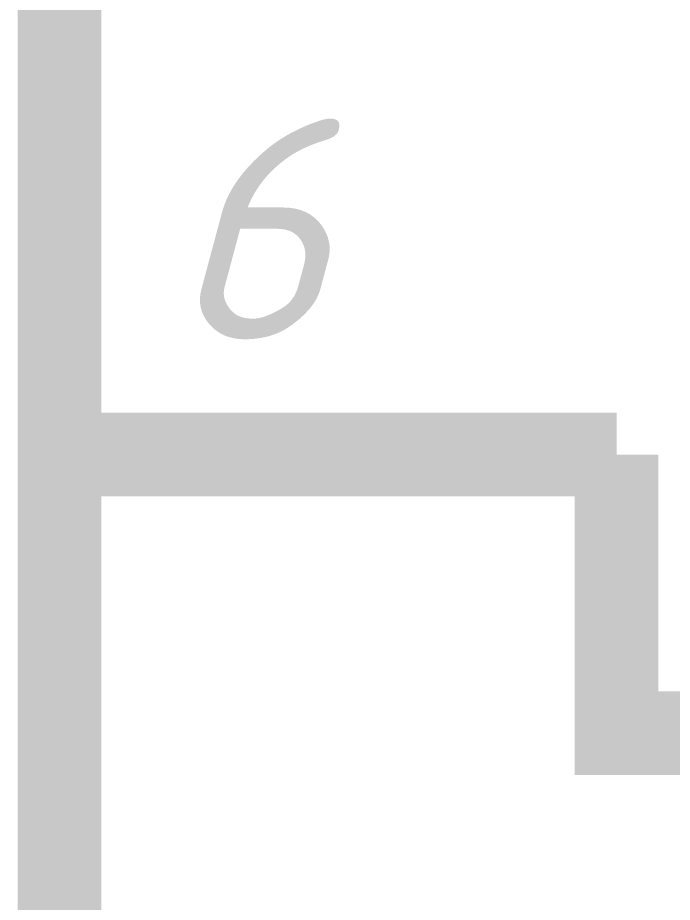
# Model space of a CAD drawing. Header units: inches. Extents: x 0 to 841, y 0 to 594.
# Drawn here: x 512.13 to 517.99, y 393.47 to 401.4 of the extents above; entities that cross this region are included whole.
import ezdxf

# ---------------------------------------------------------------- set-up
doc = ezdxf.new("R2010")
doc.units = ezdxf.units.IN
doc.layers.add('Sheet', color=255, linetype='Continuous')
doc.styles.get("Standard").update_dxf_attribs({"font": 'isocpeui.ttf'})

msp = doc.modelspace()

# ---------------------------------------------------------------- linework, layer by layer
at = {"layer": 'Sheet'}
for points in [[(512.5096, 407.4991, 0.7493, 0.7493, 0), (512.5096, 377.4936, 0.7493, 0.7493, 0)], [(512.5096, 397.4823, 0.7493, 0.7493, 0), (517.4953, 397.4823, 0.7493, 0.7493, 0)], [(517.4953, 397.4823, 0.7493, 0.7493, 0), (517.4953, 394.9893, 0.7493, 0.7493, 0), (522.5034, 394.9893, 0.7493, 0.7493, 0), (524.9962, 394.9893, 0.7493, 0.7493, 0)], [(512.5096, 397.4823, 0.2997, 0.2997, 0), (517.4953, 397.4823, 0.2997, 0.2997, 0)]]:
    msp.add_lwpolyline(points, format="xyseb", dxfattribs=at)

# ---------------------------------------------------------------- texts
msp.add_text('6', height=1.9764, dxfattribs=at).set_placement((513.4753, 398.5154))

doc.saveas('drawing.dxf')
